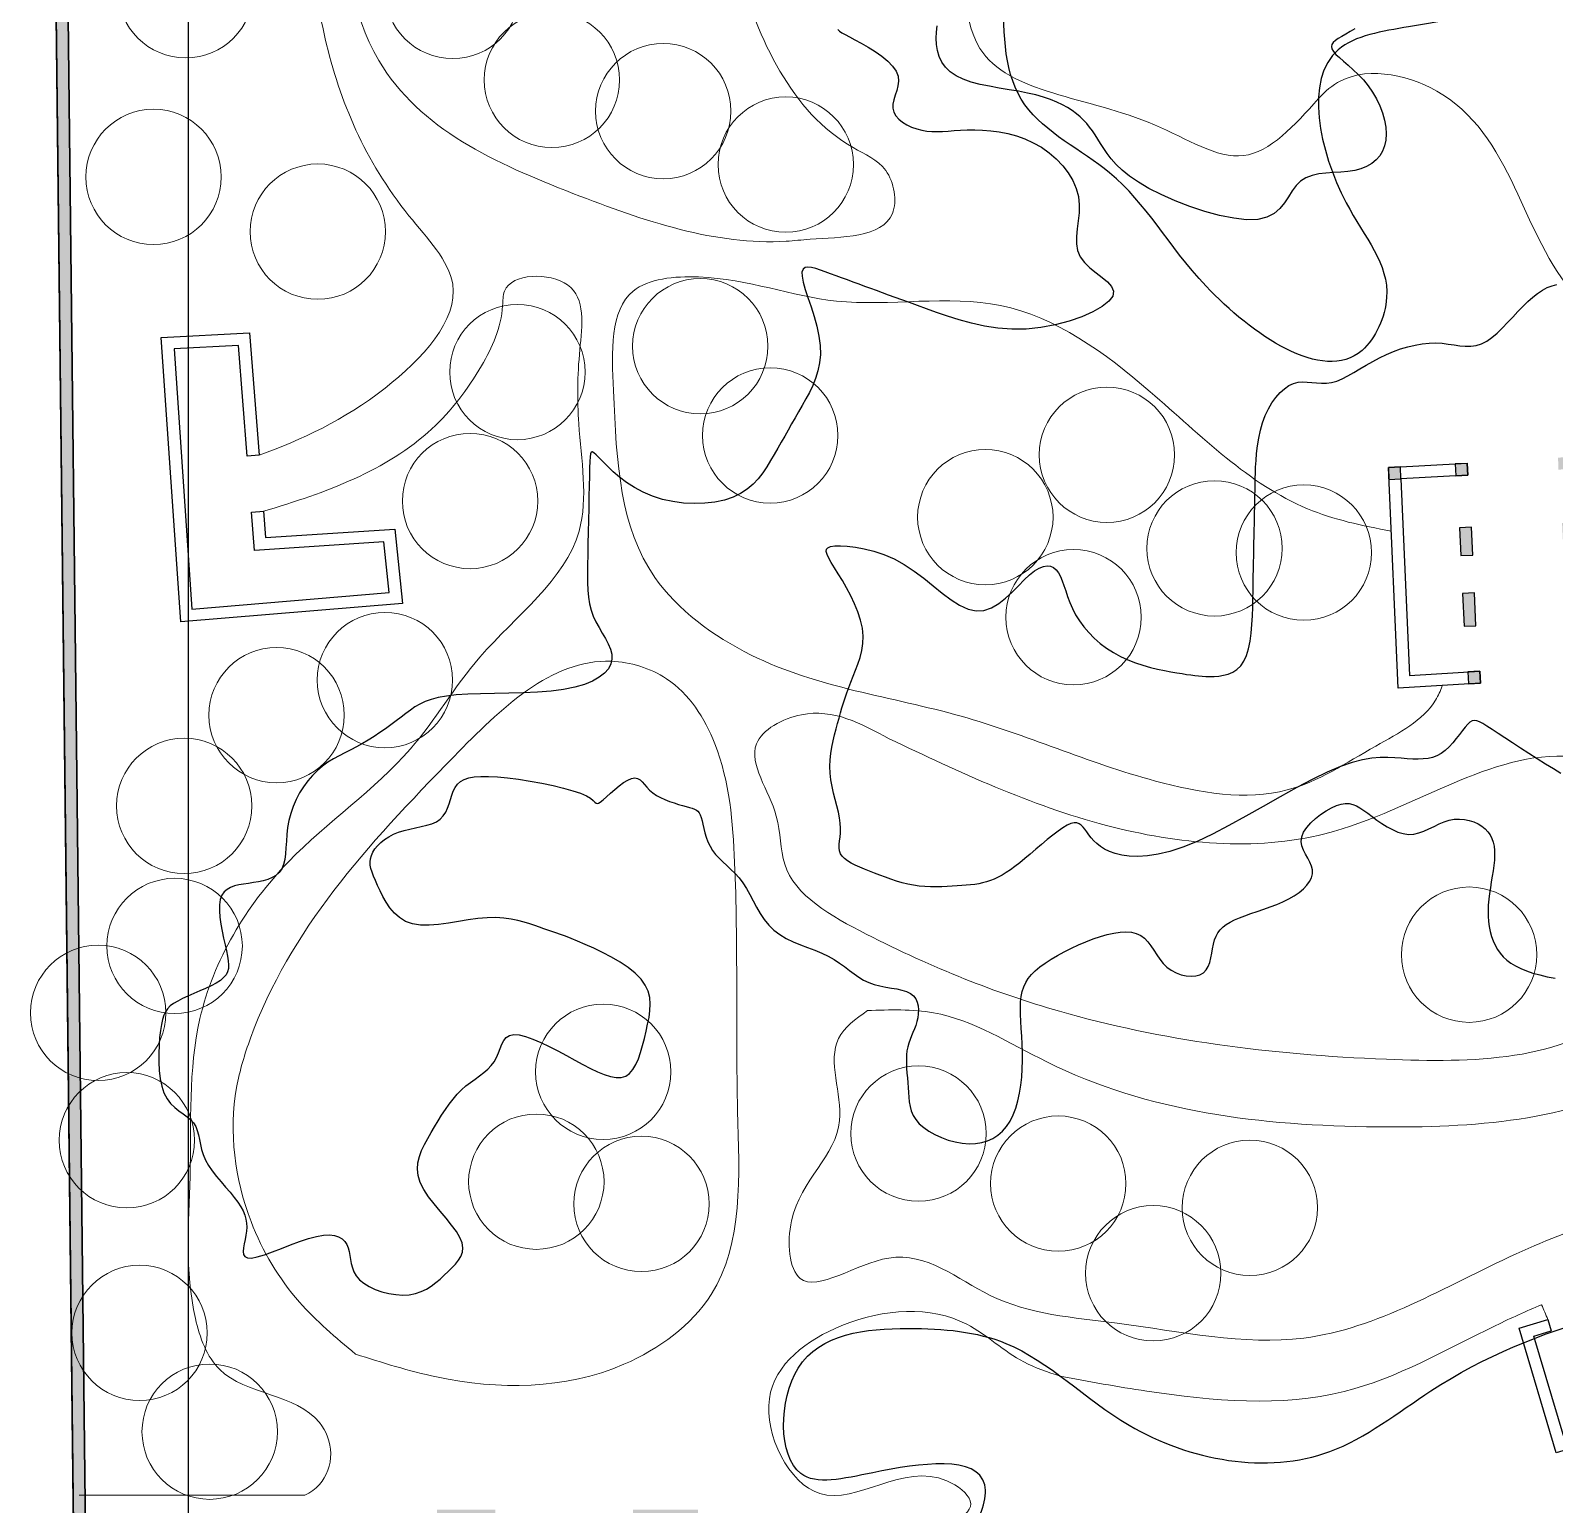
# Model space of a CAD drawing. Header units: millimetres. Extents: x -15937 to 135402, y -14729 to 208416.
# Drawn here: x -10920 to 20826, y 93649 to 124363 of the extents above; entities that cross this region are included whole.
import ezdxf

# ---------------------------------------------------------------- set-up
doc = ezdxf.new("R2010")
doc.units = ezdxf.units.MM
for name, color, linetype in [('archi', 7, 'Continuous'), ('rock', 30, 'Continuous'), ('water', 130, 'Continuous'), ('坐标系', 7, 'Continuous')]:
    doc.layers.add(name, color=color, linetype=linetype)
for name, color, linetype, lineweight in [('archiw', 255, 'Continuous', 0), ('plant', 90, 'Continuous', 0), ('road', 50, 'Continuous', 0)]:
    doc.layers.add(name, color=color, linetype=linetype, lineweight=lineweight)

msp = doc.modelspace()

# ---------------------------------------------------------------- hatches: boundary and pattern name
at = {"layer": 'archiw'}
h = msp.add_hatch(color=256, dxfattribs=at)
h.dxf.hatch_style = 1
h.paths.add_polyline_path([(74343, 185862), (82698, 185666), (82698, 185916), (74451, 186109), (71558, 189097), (-2023, 190482), (-10506, 134998), (-9600, 56258), (-9472, 56015), (-9347, 56016), (-10256, 134980), (-1810, 190229), (71450, 188849)])
h = msp.add_hatch(color=256, dxfattribs=at)
h.dxf.hatch_style = 1
h.paths.add_polyline_path([(5942, 86897), (7714, 86897), (7714, 87146), (5692, 87146), (5692, 84278), (7714, 84264), (7714, 84513), (5942, 84526)])
h.paths.add_polyline_path([(13108, 86422), (12858, 86422), (12858, 84906), (13108, 84906)])
h.paths.add_polyline_path([(14015, 87146), (13240, 87146), (12991, 87143), (12991, 86897), (14019, 86897)])
h.paths.add_polyline_path([(14050, 84475), (12991, 84475), (12991, 84226), (13240, 84226), (14053, 84226)])
h.paths.add_polyline_path([(5922, 88008), (4096, 88008), (4096, 87085), (4346, 87085), (4346, 87759), (5922, 87759)])
h.paths.add_polyline_path([(4346, 84138), (4096, 84138), (4096, 83126), (5569, 83126), (5569, 83375), (4346, 83375)])
h.paths.add_polyline_path([(-1238, 88682), (-2206, 88682), (-2206, 89756), (-2455, 89756), (-2455, 88433), (-1238, 88433)])
h.paths.add_polyline_path([(2988, 89756), (2739, 89756), (2739, 88682), (1650, 88682), (1650, 88433), (2988, 88433)])
h.paths.add_polyline_path([(2988, 93541), (1629, 93541), (1629, 93291), (2739, 93291), (2739, 92198), (2988, 92198)])
h.paths.add_polyline_path([(-1238, 93541), (-2455, 93541), (-2455, 92324), (-2206, 92324), (-2206, 93291), (-1238, 93291)])
h.paths.add_polyline_path([(19098, 114012), (18849, 114001), (18875, 113422), (19124, 113433)])
h.paths.add_polyline_path([(21241, 114109), (20983, 114097), (21011, 113520), (21267, 113532)])
h.paths.add_polyline_path([(21303, 112742), (21050, 112730), (21084, 112044), (21334, 112055)])
h.paths.add_polyline_path([(19160, 112643), (18910, 112632), (18941, 111948), (19190, 111959)])
h.paths.add_polyline_path([(17615, 115271), (17490, 115265), (17366, 115258), (17377, 115009), (17626, 115022)])
h.paths.add_polyline_path([(19005, 115343), (18756, 115330), (18769, 115083), (19018, 115096)])
h.paths.add_polyline_path([(19270, 111011), (19020, 110997), (19035, 110749), (19284, 110764)])
h.paths.add_polyline_path([(21376, 111128), (21131, 111122), (21138, 110872), (21383, 110879)])
h.paths.add_polyline_path([(22743, 111169), (22494, 111156), (22507, 110910), (22630, 110913), (22756, 110920)])
h.paths.add_polyline_path([(22581, 114182), (22332, 114174), (22345, 113925), (22595, 113933)])
h.paths.add_polyline_path([(21149, 115472), (20899, 115463), (20909, 115213), (21158, 115223)])
h.paths.add_polyline_path([(23276, 115732), (23084, 115891), (22787, 115534), (22324, 115517), (22333, 115267), (22908, 115289)])
h.paths.add_polyline_path([(23633, 114219), (23331, 114208), (23166, 113953), (23471, 113963)])
h.paths.add_polyline_path([(24679, 115441), (24095, 115414), (23782, 114920), (23993, 114786), (24236, 115170), (24691, 115191)])
h.paths.add_polyline_path([(24277, 116671), (23704, 116637), (23337, 116196), (23529, 116036), (23827, 116394), (24292, 116422)])
h.paths.add_polyline_path([(26843, 115540), (26594, 115529), (26620, 115280), (26869, 115292)])
h.paths.add_polyline_path([(28451, 116919), (28202, 116905), (28220, 116656), (28469, 116670)])
h.paths.add_polyline_path([(27014, 113892), (26765, 113866), (26791, 113618), (27039, 113644)])
h.paths.add_polyline_path([(27331, 110812), (27083, 110786), (27104, 110578), (27353, 110597)])
h.paths.add_polyline_path([(27976, 104561), (27727, 104539), (27749, 104290), (27996, 104312)])
h.paths.add_polyline_path([(29504, 104695), (29258, 104673), (29277, 104424), (29518, 104445)])
h.paths.add_polyline_path([(31235, 104846), (30962, 104822), (30975, 104573), (31252, 104597)])
h.paths.add_polyline_path([(29311, 107393), (29062, 107374), (29183, 106163), (29432, 106182)])
h.paths.add_polyline_path([(29084, 109659), (28835, 109640), (28949, 108506), (29198, 108525)])
h.paths.add_polyline_path([(28762, 112872), (28513, 112853), (28729, 110700), (28978, 110719)])
h.paths.add_polyline_path([(35494, 113379), (35245, 113360), (35450, 111206), (35699, 111225)])
h.paths.add_polyline_path([(35800, 110164), (35552, 110145), (35660, 109012), (35909, 109030)])
h.paths.add_polyline_path([(36017, 107897), (35768, 107879), (35883, 106668), (36132, 106686)])
h.paths.add_polyline_path([(34094, 105092), (33862, 105077), (33878, 104828), (34110, 104843)])
h.paths.add_polyline_path([(36270, 105237), (36021, 105221), (36045, 104972), (36294, 104989)])
h.paths.add_polyline_path([(37440, 107075), (37192, 107051), (37216, 106803), (37465, 106827)])
h.paths.add_polyline_path([(36998, 111570), (36750, 111545), (36773, 111306), (37022, 111325)])
h.paths.add_polyline_path([(35112, 117500), (34863, 117479), (35129, 114583), (28655, 114019), (28469, 116670), (28220, 116656), (28424, 113748), (35401, 114356)])
h.paths.add_polyline_path([(35089, 117748), (34841, 117727), (34863, 117479), (35112, 117500)])
h.paths.add_polyline_path([(38048, 118002), (37799, 117981), (37821, 117732), (38069, 117753)])
h.paths.add_polyline_path([(36479, 116853), (36231, 116826), (36255, 116578), (36503, 116605)])
h.paths.add_polyline_path([(36686, 114741), (36438, 114717), (36462, 114469), (36711, 114493)])
h.paths.add_polyline_path([(39195, 117148), (37958, 117013), (37985, 116765), (39222, 116900)])
h.paths.add_polyline_path([(42212, 117475), (41264, 117372), (41290, 117124), (42239, 117227)])
h.paths.add_polyline_path([(42110, 118350), (41862, 118329), (41883, 118080), (42132, 118102)])
h.paths.add_polyline_path([(44245, 118533), (43679, 118485), (43700, 118236), (44266, 118284)])
h.paths.add_polyline_path([(45444, 118636), (44813, 118582), (44835, 118333), (45466, 118387)])
h.paths.add_polyline_path([(44063, 117676), (43815, 117649), (43838, 117401), (44086, 117428)])
h.paths.add_polyline_path([(44213, 116060), (43965, 116036), (43988, 115788), (44236, 115812)])
h.paths.add_polyline_path([(45658, 116199), (45409, 116175), (45431, 115927), (45680, 115951)])

# ---------------------------------------------------------------- linework, layer by layer
msp.add_lwpolyline([(74343, 185862), (82698, 185666), (82698, 185916), (74451, 186109), (71558, 189097), (-2023, 190482), (-10506, 134998), (-9600, 56258), (-9472, 56015), (-9347, 56016), (-10256, 134980), (-1810, 190229), (71450, 188849), (74343, 185862)], close=True)
msp.add_lwpolyline([(74343, 185862), (82698, 185666), (82698, 185916), (74451, 186109), (71558, 189097), (-2023, 190482), (-10506, 134998), (-9600, 56258), (-9472, 56015), (-9347, 56016), (-10256, 134980), (-1810, 190229), (71450, 188849), (74343, 185862)], close=True)
msp.add_lwpolyline([(-7629, -7180), (-10848, 48596), (-9597, 56014), (-10506, 134998)])
at = {"layer": 'archi'}
for points in [[(85697, 181238), (84925, 181238), (84925, 183868), (82698, 183868), (82698, 185666), (74343, 185862), (71450, 188849), (-1810, 190229), (-10256, 134980), (-9347, 56016), (-9597, 56014), (-10506, 134998), (-2023, 190482), (71558, 189097), (74451, 186109), (82698, 185916)], [(-6065, 114347), (-6022, 113795), (-3333, 113973), (-3174, 112426), (-7788, 112038), (-8195, 117962), (-6356, 118065), (-6156, 115512), (-6405, 115492), (-6585, 117802), (-7928, 117727), (-7556, 112308), (-3448, 112653), (-3557, 113708), (-6252, 113530), (-6314, 114327), (-6062, 114347)], [(24835, 98742), (25507, 98942), (26281, 96344), (20861, 94728), (20087, 97327), (20687, 97506)], [(24906, 98503), (25339, 98632), (25971, 96511), (21029, 95039), (20397, 97159), (20758, 97267)], [(20687, 97506), (20758, 97267)]]:
    msp.add_lwpolyline(points, dxfattribs=at)
for points in [[(17366, 115258), (19005, 115345), (19018, 115096), (17626, 115022), (17806, 110926), (19270, 111011), (19284, 110762), (17568, 110662)], [(17615, 115271), (17490, 115265), (17366, 115258), (17377, 115009), (17626, 115022), (17615, 115271)], [(19005, 115343), (18756, 115330), (18769, 115083), (19018, 115096), (19005, 115343)], [(19098, 114012), (18849, 114001), (18875, 113422), (19124, 113433)], [(19098, 114012), (18849, 114001), (18875, 113422), (19124, 113433), (19098, 114012)], [(18910, 112632), (18941, 111948), (19190, 111959), (19160, 112643)], [(19160, 112643), (18910, 112632), (18941, 111948), (19190, 111959), (19160, 112643)], [(19270, 111011), (19020, 110997), (19035, 110749), (19284, 110764), (19270, 111011)]]:
    msp.add_lwpolyline(points, close=True, dxfattribs=at)
at = {"layer": 'archiw'}
for points in [[(74343, 185862), (82698, 185666), (82698, 185916), (74451, 186109), (71558, 189097), (-2023, 190482), (-10506, 134998), (-9600, 56258), (-9472, 56015), (-9347, 56016), (-10256, 134980), (-1810, 190229), (71450, 188849), (74343, 185862)], [(17615, 115271), (17490, 115265), (17366, 115258), (17377, 115009), (17626, 115022), (17615, 115271)], [(19005, 115343), (18756, 115330), (18769, 115083), (19018, 115096), (19005, 115343)], [(19098, 114012), (18849, 114001), (18875, 113422), (19124, 113433), (19098, 114012)], [(19160, 112643), (18910, 112632), (18941, 111948), (19190, 111959), (19160, 112643)], [(19270, 111011), (19020, 110997), (19035, 110749), (19284, 110764), (19270, 111011)]]:
    msp.add_lwpolyline(points, close=True, dxfattribs=at)
at = {"layer": 'plant'}
for centre in [(-7686, 125201), (-2124, 125187), (-59, 123332), (2261, 122682), (4813, 121569), (-8357, 121311), (-4935, 120171), (3032, 117784), (-778, 117246), (4489, 115924), (4489, 115924), (11503, 115521), (-1764, 114558), (8970, 114222), (13744, 113572), (15604, 113483), (10808, 112138), (-3536, 110828), (-5793, 110098), (-7718, 108206), (-7917, 105287), (19047, 105106), (-9510, 103893), (1011, 102665), (-8913, 101239), (7578, 101378), (-383, 100376), (10490, 100335), (1808, 99912), (14480, 99832), (12467, 98467), (-8647, 97224), (-7187, 95167)]:
    msp.add_circle(centre, 1410, dxfattribs=at)
at = {"layer": 'road'}
msp.add_lwpolyline([(-9907, 93847), (-5204, 93847)], dxfattribs=at)
for points, knots in [([(85697, 181238), (85754, 179745), (85804, 178063), (85704, 175801), (85228, 174306), (82854, 174264), (79996, 174756), (74116, 174964), (67659, 174572), (58747, 171302), (50085, 172912), (40817, 175187), (33483, 174026), (27482, 176503), (19127, 177879), (11005, 177370), (4011, 173964), (133, 171463), (-1332, 166564), (40, 161042), (-424, 155707), (-299, 149646), (-1851, 144385), (-6047, 140111), (-6554, 135060), (-5144, 129971), (-5343, 124952), (-3743, 121136), (-1510, 118864), (-3624, 116584), (-5277, 115837), (-6156, 115512)], [667.322124, 667.322124, 667.322124, 667.322124, 4942.224916, 5499.119072, 7317.628673, 8601.799882, 11715.99375, 15992.755019, 25383.218836, 30237.242496, 43055.68681, 49644.582321, 57815.346355, 63673.960696, 67988.032716, 82298.791013, 85884.613893, 90536.467894, 95071.200264, 99499.735897, 106773.960669, 110347.686879, 117025.295956, 121887.00326, 127133.222147, 130640.950838, 137182.934547, 141105.1539, 142733.821307, 145219.055249, 148028.861027, 148028.861027, 148028.861027, 148028.861027]), ([(15910, 122942), (15408, 122383), (14403, 121265), (11936, 122960), (8292, 123083), (8660, 126763), (7699, 129691), (3824, 131126), (5370, 135432), (2466, 138296), (-860, 138268), (-2340, 140851), (-1938, 143152), (348, 144942), (2418, 141458), (4368, 140161), (5562, 139366), (6441, 138648), (9079, 136613), (13843, 134702), (19473, 133455), (23596, 135397), (25640, 136930), (26444, 137533)], [0, 0, 0, 0, 1885.993257, 3774.890159, 7591.039479, 10240.176251, 12762.812337, 16318.674763, 19616.080723, 23450.527701, 25988.662851, 28617.455361, 30709.283865, 32496.673012, 35266.219291, 39643.367338, 39643.367338, 39643.367338, 42905.17015, 49249.746523, 54386.99153, 58885.460541, 61794.714188, 61794.714188, 61794.714188, 61794.714188]), ([(-3025, 128494), (-3432, 128038), (-4599, 126733), (-3895, 122776), (260, 120935), (3525, 119825), (5718, 120061), (7262, 120034), (7019, 121552), (5034, 122379), (4037, 124695), (3356, 127278), (1901, 128654), (39, 129397), (-1745, 129247), (-2625, 128729), (-3025, 128494)], [0, 0, 0, 0, 1784.780208, 5113.974689, 10013.77519, 14565.606804, 15065.136473, 16860.432646, 17767.223918, 18596.053719, 23031.372301, 24492.703799, 26605.12891, 28710.103239, 30370.919847, 31751.482205, 31751.482205, 31751.482205, 31751.482205]), ([(15910, 122942), (16049, 123094), (16727, 123681), (19982, 122951), (20261, 118497), (24729, 117278), (27332, 117997), (29482, 119397), (31726, 117382), (34844, 119673), (38993, 118119), (40484, 120395), (41157, 121567)], [655.527999, 655.527999, 655.527999, 655.527999, 1243.911613, 3309.013502, 8276.350301, 11486.816527, 15057.198771, 16109.66076, 18364.522215, 21803.949637, 25591.466781, 29029.254014, 29029.254014, 29029.254014, 29029.254014]), ([(-6065, 114346), (-4765, 114735), (-2971, 115373), (-1536, 117247), (-1072, 118260), (-1088, 119311), (730, 119339), (477, 117569), (455, 115995), (913, 113400), (-1547, 111649), (-3062, 108985), (-5800, 107179), (-7709, 103985), (-7512, 100575), (-7750, 98139), (-6964, 95919), (-5081, 95970), (-4571, 94718), (-4808, 94090), (-5087, 93898), (-5204, 93847)], [584.983299, 584.983299, 584.983299, 584.983299, 4352.999134, 5959.38868, 7237.8907, 7532.748737, 8805.121102, 10121.787865, 11611.442587, 13761.041354, 16973.465595, 19283.107312, 22611.491974, 26219.346118, 29391.879723, 32236.450384, 33371.209953, 35633.298048, 36292.788516, 36953.485427, 37341.827261, 37341.827261, 37341.827261, 37341.827261]), ([(17424, 113933), (16820, 114041), (14887, 114463), (12616, 116797), (9467, 119114), (5945, 118400), (3629, 119359), (1128, 119110), (1253, 116031), (1404, 113152), (4620, 110760), (8455, 110317), (11917, 108731), (15130, 108188), (16918, 109392), (18198, 110033), (18449, 110604), (18487, 110708)], [472.850611, 472.850611, 472.850611, 472.850611, 2214.168892, 6144.647622, 9607.825681, 12894.060239, 15695.236879, 17039.732137, 19070.651768, 22905.79528, 25381.77868, 29761.758826, 33866.503903, 36514.637937, 38496.124241, 40007.008355, 40328.787031, 40328.787031, 40328.787031, 40328.787031]), ([(-4153, 96784), (-3595, 96606), (-1798, 96035), (1033, 96043), (3983, 98222), (3726, 102414), (3849, 106110), (3602, 109277), (2573, 110907), (253, 111594), (-3103, 108271), (-5749, 105366), (-6838, 101785), (-6579, 99747), (-5468, 97893), (-4560, 97127), (-4153, 96784)], [0, 0, 0, 0, 1758.679147, 5667.567123, 7995.884456, 11860.777441, 17038.639304, 19546.215038, 21231.309249, 22440.936072, 26266.616277, 33509.439112, 34577.110238, 37388.853588, 39342.572747, 40934.436397, 40934.436397, 40934.436397, 40934.436397]), ([(6966, 109605), (6386, 109921), (5464, 110423), (3730, 109470), (4744, 108178), (4653, 106526), (7236, 105081), (11214, 103502), (16536, 102811), (21519, 102891), (23316, 105109), (23770, 106695), (23189, 108505), (21177, 109557), (18649, 108741), (15658, 107156), (11264, 107570), (8431, 108911), (6966, 109605)], [0, 0, 0, 0, 1895.395467, 3012.038979, 4569.152502, 5584.987597, 7822.527335, 12158.764392, 19043.912884, 24088.975796, 25465.333444, 27349.167642, 28801.052178, 30828.184855, 33376.363362, 36395.188003, 40947.118732, 45820.841043, 45820.841043, 45820.841043, 45820.841043]), ([(6513, 103940), (6270, 103765), (5527, 103231), (6407, 101262), (4742, 100175), (4956, 97679), (7239, 99396), (9136, 97651), (12112, 97465), (15975, 96593), (19764, 98952), (24102, 100390), (27584, 99209), (31019, 100168), (30929, 102744), (29129, 103456), (26844, 102941), (26829, 105064), (25282, 105991), (24423, 103835), (22098, 101702), (16567, 101321), (11524, 101923), (8316, 104009), (6980, 103958), (6513, 103940)], [0, 0, 0, 0, 833.210531, 2544.684302, 4861.035658, 6074.296762, 7967.276567, 10218.03837, 12926.053093, 16829.125882, 21589.016315, 25752.069602, 29945.014418, 32738.86579, 34408.117452, 36118.16295, 37949.86183, 40067.937531, 40804.237892, 42537.750008, 45099.836018, 50769.056391, 57793.145531, 60361.974765, 61741.093129, 61741.093129, 61741.093129, 61741.093129]), ([(7147, 88008), (7038, 88091), (6223, 88714), (6475, 90855), (6894, 92791), (9087, 93504), (7482, 94756), (5486, 92877), (3871, 96061), (6072, 97687), (8350, 97829), (9558, 96641), (10272, 96409), (10532, 96325), (11125, 96211), (13077, 95861), (16334, 95567), (18852, 97049), (20237, 97678), (20558, 97813), (20601, 97711), (20644, 97608), (20687, 97506)], [0, 0, 0, 0, 404.523353, 3028.993823, 5270.251247, 6664.402931, 7307.37966, 9964.940339, 12205.321319, 14345.918131, 16952.88547, 18377.277442, 19191.484084, 19191.484084, 19191.484084, 20938.209332, 24892.787073, 28210.347582, 29199.407142, 29199.407142, 29199.407142, 29200.407142, 29200.407142, 29200.407142, 29200.407142])]:
    msp.add_open_spline(points, degree=3, knots=knots, dxfattribs=at)
at = {"layer": 'rock'}
for points in [[(16670, 124400), (16569, 124341), (16476, 124288), (16393, 124240), (16321, 124195), (16262, 124153), (16218, 124112), (16190, 124070), (16179, 124026), (16189, 123978), (16220, 123925), (16272, 123865), (16344, 123798), (16431, 123722), (16528, 123639), (16632, 123546), (16739, 123444), (16844, 123333), (16944, 123211), (17035, 123079), (17116, 122938), (17185, 122792), (17241, 122644), (17282, 122496), (17309, 122350), (17320, 122211), (17313, 122079), (17287, 121958), (17244, 121849), (17185, 121751), (17109, 121665), (17018, 121592), (16913, 121531), (16795, 121483), (16664, 121448), (16522, 121426), (16372, 121413), (16219, 121403), (16066, 121391), (15917, 121373), (15777, 121342), (15649, 121295), (15537, 121225), (15443, 121131), (15362, 121018), (15283, 120894), (15200, 120770), (15103, 120652), (14983, 120550), (14834, 120471), (14645, 120426), (14412, 120419), (14143, 120449), (13848, 120508), (13539, 120593), (13227, 120697), (12922, 120815), (12635, 120942), (12378, 121073), (12158, 121202), (11975, 121328), (11823, 121452), (11697, 121572), (11594, 121687), (11509, 121799), (11436, 121904), (11372, 122005), (11313, 122099), (11255, 122187), (11199, 122270), (11141, 122349), (11081, 122423), (11016, 122495), (10946, 122563), (10868, 122629), (10781, 122693), (10684, 122755), (10576, 122814), (10456, 122871), (10325, 122924), (10180, 122973), (10022, 123019), (9849, 123059), (9661, 123095), (9464, 123129), (9261, 123163), (9060, 123199), (8863, 123240), (8678, 123288), (8509, 123346), (8361, 123416), (8238, 123500), (8140, 123597), (8064, 123704), (8009, 123820), (7972, 123942), (7951, 124069), (7944, 124199), (7950, 124329), (7965, 124459)], [(5897, 124385), (5931, 124351), (5980, 124316), (6049, 124277), (6139, 124229), (6254, 124168), (6386, 124096), (6528, 124013), (6673, 123923), (6811, 123826), (6936, 123724), (7039, 123620), (7113, 123516), (7152, 123411), (7162, 123309), (7150, 123208), (7124, 123109), (7092, 123013), (7062, 122920), (7042, 122830), (7040, 122744), (7062, 122663), (7106, 122587), (7168, 122517), (7246, 122453), (7336, 122397), (7435, 122350), (7540, 122312), (7646, 122284), (7752, 122267), (7858, 122258), (7966, 122257), (8078, 122261), (8195, 122268), (8319, 122277), (8451, 122285), (8594, 122290), (8748, 122291), (8911, 122286), (9082, 122273), (9257, 122250), (9436, 122215), (9616, 122167), (9794, 122105), (9969, 122025), (10138, 121928), (10299, 121814), (10447, 121685), (10581, 121545), (10697, 121394), (10792, 121235), (10864, 121071), (10909, 120902), (10926, 120732), (10922, 120562), (10906, 120394), (10886, 120229), (10872, 120070), (10871, 119919), (10892, 119776), (10945, 119644), (11034, 119525), (11150, 119415), (11277, 119314), (11404, 119217), (11516, 119123), (11599, 119029), (11640, 118932), (11625, 118830), (11544, 118722), (11403, 118611), (11211, 118501), (10978, 118398), (10713, 118306), (10426, 118230), (10126, 118174), (9822, 118142), (9523, 118140), (9232, 118162), (8950, 118204), (8679, 118263), (8422, 118332), (8179, 118408), (7954, 118486), (7746, 118561), (7558, 118630), (7388, 118692), (7232, 118749), (7089, 118802), (6955, 118850), (6828, 118897), (6705, 118942), (6584, 118986), (6462, 119031), (6339, 119075), (6217, 119120), (6096, 119164), (5976, 119208), (5860, 119251), (5746, 119292), (5637, 119332), (5533, 119370), (5436, 119401), (5349, 119423), (5275, 119431), (5215, 119421), (5173, 119388), (5151, 119329), (5152, 119240), (5177, 119119), (5220, 118968), (5276, 118796), (5339, 118606), (5402, 118405), (5459, 118200), (5504, 117995), (5531, 117797), (5536, 117610), (5519, 117435), (5484, 117270), (5435, 117113), (5374, 116964), (5305, 116822), (5231, 116685), (5155, 116551), (5080, 116420), (5007, 116292), (4934, 116165), (4862, 116038), (4790, 115913), (4718, 115786), (4645, 115659), (4572, 115531), (4497, 115401), (4418, 115272), (4332, 115145), (4238, 115023), (4131, 114909), (4010, 114806), (3872, 114714), (3714, 114638), (3534, 114578), (3337, 114536), (3126, 114511), (2906, 114504), (2682, 114516), (2459, 114545), (2242, 114592), (2034, 114658), (1840, 114741), (1661, 114839), (1498, 114946), (1351, 115057), (1219, 115168), (1105, 115275), (1007, 115372), (927, 115455), (864, 115520), (817, 115564), (783, 115584), (759, 115578), (745, 115544), (736, 115479), (731, 115381), (728, 115247), (724, 115077), (719, 114875), (714, 114651), (709, 114410), (703, 114161), (698, 113911), (693, 113668), (687, 113438), (683, 113228), (681, 113036), (682, 112862), (689, 112702), (703, 112554), (725, 112416), (757, 112286), (802, 112161), (858, 112039), (923, 111921), (991, 111805), (1057, 111692), (1115, 111582), (1160, 111474), (1188, 111368), (1192, 111264), (1169, 111163), (1117, 111065), (1037, 110972), (927, 110885), (787, 110806), (617, 110736), (417, 110678), (186, 110631), (-74, 110598), (-357, 110576), (-654, 110562), (-956, 110553), (-1256, 110547), (-1544, 110541), (-1812, 110532), (-2051, 110517), (-2256, 110494), (-2429, 110463), (-2575, 110424), (-2701, 110378), (-2811, 110326), (-2911, 110267), (-3006, 110202), (-3101, 110131), (-3201, 110056), (-3305, 109977), (-3414, 109896), (-3527, 109814), (-3643, 109732), (-3762, 109653), (-3883, 109576), (-4004, 109505), (-4127, 109438), (-4249, 109375), (-4371, 109314), (-4491, 109251), (-4609, 109186), (-4725, 109114), (-4836, 109034), (-4944, 108944), (-5046, 108842), (-5143, 108729), (-5232, 108606), (-5313, 108475), (-5385, 108338), (-5447, 108196), (-5498, 108050), (-5537, 107903), (-5563, 107755), (-5579, 107609), (-5590, 107468), (-5598, 107332), (-5608, 107205), (-5624, 107088), (-5648, 106983), (-5686, 106893), (-5739, 106818), (-5806, 106759), (-5886, 106711), (-5974, 106675), (-6070, 106646), (-6171, 106624), (-6275, 106607), (-6378, 106592), (-6480, 106577), (-6577, 106559), (-6668, 106537), (-6752, 106507), (-6825, 106466), (-6887, 106412), (-6935, 106343), (-6967, 106255), (-6983, 106147), (-6984, 106022), (-6973, 105886), (-6953, 105742), (-6927, 105595), (-6897, 105451), (-6867, 105313), (-6839, 105186), (-6816, 105075), (-6800, 104977), (-6793, 104891), (-6798, 104815), (-6815, 104747), (-6847, 104685), (-6897, 104627), (-6965, 104571), (-7053, 104515), (-7157, 104460), (-7273, 104404), (-7395, 104350), (-7519, 104296), (-7640, 104242), (-7753, 104190), (-7854, 104139), (-7939, 104089), (-8008, 104037), (-8064, 103980), (-8109, 103916), (-8144, 103842), (-8172, 103754), (-8194, 103649), (-8212, 103525), (-8229, 103380), (-8241, 103219), (-8249, 103046), (-8249, 102869), (-8239, 102692), (-8219, 102522), (-8186, 102364), (-8139, 102224), (-8075, 102105), (-8000, 102007), (-7916, 101924), (-7828, 101852), (-7740, 101788), (-7657, 101727), (-7583, 101666), (-7522, 101599), (-7477, 101524), (-7445, 101442), (-7421, 101352), (-7401, 101256), (-7381, 101154), (-7356, 101049), (-7322, 100939), (-7274, 100827), (-7210, 100714), (-7132, 100600), (-7044, 100486), (-6951, 100373), (-6856, 100262), (-6763, 100154), (-6677, 100049), (-6601, 99950), (-6539, 99855), (-6491, 99766), (-6455, 99679), (-6431, 99595), (-6418, 99512), (-6414, 99430), (-6419, 99346), (-6431, 99260), (-6449, 99171), (-6469, 99083), (-6485, 98999), (-6491, 98924), (-6482, 98861), (-6453, 98815), (-6399, 98788), (-6314, 98785), (-6195, 98809), (-6047, 98854), (-5877, 98915), (-5694, 98985), (-5503, 99058), (-5313, 99128), (-5131, 99189), (-4964, 99235), (-4818, 99260), (-4694, 99266), (-4588, 99254), (-4501, 99226), (-4430, 99185), (-4375, 99132), (-4332, 99069), (-4301, 98998), (-4281, 98921), (-4266, 98839), (-4253, 98754), (-4237, 98668), (-4215, 98581), (-4181, 98495), (-4133, 98412), (-4064, 98332), (-3973, 98258), (-3863, 98191), (-3737, 98132), (-3600, 98084), (-3456, 98047), (-3311, 98023), (-3167, 98014), (-3029, 98021), (-2902, 98045), (-2784, 98085), (-2674, 98138), (-2572, 98201), (-2477, 98272), (-2387, 98348), (-2301, 98427), (-2219, 98506), (-2140, 98583), (-2067, 98660), (-2005, 98738), (-1956, 98820), (-1924, 98906), (-1914, 98999), (-1929, 99101), (-1973, 99213), (-2048, 99337), (-2147, 99471), (-2263, 99613), (-2387, 99760), (-2511, 99911), (-2626, 100062), (-2725, 100213), (-2800, 100360), (-2844, 100502), (-2859, 100639), (-2849, 100772), (-2819, 100902), (-2772, 101028), (-2713, 101153), (-2646, 101277), (-2575, 101400), (-2502, 101522), (-2429, 101644), (-2355, 101764), (-2278, 101880), (-2200, 101992), (-2118, 102098), (-2033, 102197), (-1943, 102288), (-1850, 102370), (-1754, 102445), (-1658, 102515), (-1564, 102583), (-1475, 102650), (-1393, 102720), (-1321, 102794), (-1260, 102875), (-1212, 102965), (-1174, 103058), (-1139, 103151), (-1104, 103239), (-1063, 103317), (-1011, 103380), (-943, 103424), (-854, 103443), (-741, 103434), (-606, 103401), (-454, 103346), (-288, 103276), (-114, 103192), (64, 103101), (243, 103006), (418, 102911), (586, 102820), (744, 102737), (893, 102665), (1032, 102606), (1161, 102565), (1278, 102544), (1384, 102546), (1478, 102574), (1560, 102630), (1630, 102712), (1691, 102816), (1744, 102936), (1790, 103070), (1830, 103213), (1867, 103361), (1902, 103510), (1936, 103656), (1964, 103800), (1983, 103941), (1989, 104078), (1978, 104213), (1945, 104344), (1886, 104472), (1798, 104597), (1677, 104719), (1529, 104836), (1362, 104948), (1181, 105053), (996, 105151), (812, 105240), (637, 105319), (478, 105387), (340, 105443), (222, 105490), (118, 105528), (26, 105561), (-60, 105589), (-143, 105617), (-226, 105645), (-315, 105676), (-413, 105712), (-521, 105749), (-639, 105786), (-768, 105821), (-909, 105849), (-1062, 105870), (-1227, 105880), (-1407, 105876), (-1599, 105858), (-1800, 105829), (-2007, 105795), (-2215, 105761), (-2418, 105735), (-2613, 105720), (-2796, 105722), (-2962, 105748), (-3107, 105800), (-3232, 105877), (-3340, 105971), (-3432, 106080), (-3511, 106197), (-3579, 106317), (-3637, 106435), (-3688, 106547), (-3733, 106648), (-3772, 106739), (-3803, 106822), (-3827, 106898), (-3841, 106969), (-3845, 107037), (-3838, 107104), (-3819, 107171), (-3788, 107239), (-3744, 107308), (-3688, 107377), (-3621, 107443), (-3543, 107506), (-3455, 107563), (-3358, 107615), (-3252, 107658), (-3138, 107694), (-3019, 107723), (-2899, 107748), (-2779, 107774), (-2665, 107801), (-2559, 107835), (-2464, 107876), (-2384, 107930), (-2321, 107996), (-2271, 108073), (-2233, 108159), (-2202, 108249), (-2174, 108340), (-2146, 108430), (-2115, 108515), (-2076, 108591), (-2026, 108657), (-1963, 108712), (-1885, 108756), (-1790, 108789), (-1675, 108810), (-1539, 108821), (-1379, 108821), (-1193, 108811), (-982, 108790), (-751, 108760), (-510, 108722), (-267, 108678), (-32, 108629), (186, 108576), (380, 108522), (539, 108468), (659, 108414), (743, 108364), (800, 108321), (838, 108286), (864, 108262), (886, 108253), (912, 108260), (950, 108287), (1006, 108334), (1077, 108397), (1160, 108470), (1250, 108548), (1343, 108623), (1436, 108691), (1523, 108745), (1602, 108779), (1669, 108789), (1727, 108778), (1777, 108749), (1825, 108707), (1871, 108655), (1921, 108596), (1977, 108536), (2042, 108478), (2118, 108425), (2203, 108378), (2295, 108336), (2389, 108299), (2485, 108267), (2577, 108238), (2664, 108214), (2741, 108193), (2808, 108175), (2864, 108158), (2911, 108140), (2950, 108119), (2983, 108093), (3009, 108060), (3032, 108018), (3052, 107964), (3070, 107898), (3088, 107822), (3107, 107737), (3130, 107646), (3158, 107552), (3192, 107458), (3235, 107365), (3287, 107276), (3350, 107194), (3423, 107116), (3502, 107039), (3586, 106962), (3672, 106883), (3758, 106797), (3842, 106704), (3922, 106600), (3995, 106485), (4065, 106361), (4134, 106230), (4205, 106098), (4280, 105967), (4364, 105840), (4458, 105722), (4565, 105616), (4688, 105525), (4823, 105446), (4968, 105376), (5118, 105314), (5269, 105256), (5419, 105198), (5563, 105140), (5698, 105077), (5820, 105007), (5933, 104932), (6038, 104856), (6138, 104779), (6235, 104705), (6333, 104637), (6434, 104575), (6541, 104524), (6655, 104485), (6774, 104455), (6894, 104432), (7013, 104411), (7128, 104391), (7234, 104367), (7329, 104337), (7409, 104298), (7472, 104247), (7519, 104185), (7551, 104115), (7569, 104039), (7576, 103958), (7573, 103875), (7562, 103792), (7544, 103710), (7520, 103632), (7493, 103558), (7463, 103484), (7433, 103412), (7404, 103339), (7377, 103264), (7355, 103186), (7338, 103105), (7328, 103019), (7325, 102929), (7326, 102835), (7331, 102738), (7338, 102639), (7347, 102539), (7355, 102438), (7363, 102337), (7369, 102237), (7375, 102137), (7386, 102039), (7402, 101943), (7428, 101849), (7467, 101757), (7521, 101669), (7593, 101583), (7686, 101502), (7796, 101425), (7920, 101356), (8055, 101295), (8197, 101244), (8343, 101204), (8489, 101177), (8631, 101166), (8767, 101170), (8896, 101190), (9016, 101226), (9129, 101278), (9232, 101345), (9326, 101428), (9411, 101527), (9485, 101640), (9549, 101768), (9603, 101908), (9647, 102060), (9682, 102220), (9709, 102386), (9728, 102557), (9739, 102730), (9744, 102903), (9742, 103075), (9736, 103243), (9728, 103407), (9718, 103565), (9709, 103717), (9703, 103861), (9701, 103996), (9705, 104121), (9717, 104235), (9738, 104339), (9769, 104436), (9811, 104525), (9864, 104610), (9931, 104691), (10011, 104771), (10105, 104850), (10215, 104930), (10338, 105010), (10472, 105090), (10614, 105167), (10762, 105241), (10914, 105311), (11066, 105376), (11218, 105434), (11366, 105484), (11509, 105526), (11647, 105557), (11777, 105576), (11900, 105582), (12013, 105574), (12115, 105550), (12207, 105508), (12286, 105449), (12356, 105376), (12419, 105291), (12479, 105200), (12540, 105106), (12603, 105013), (12673, 104925), (12752, 104846), (12843, 104780), (12942, 104727), (13047, 104688), (13153, 104665), (13256, 104656), (13354, 104664), (13441, 104688), (13514, 104730), (13571, 104788), (13613, 104862), (13644, 104946), (13668, 105038), (13686, 105134), (13703, 105231), (13721, 105325), (13744, 105413), (13775, 105492), (13814, 105562), (13863, 105626), (13921, 105683), (13989, 105735), (14068, 105783), (14159, 105829), (14262, 105873), (14376, 105917), (14501, 105961), (14632, 106006), (14768, 106052), (14904, 106102), (15039, 106154), (15170, 106209), (15293, 106269), (15406, 106334), (15507, 106403), (15595, 106476), (15668, 106552), (15725, 106630), (15765, 106710), (15786, 106791), (15786, 106872), (15766, 106953), (15730, 107035), (15686, 107117), (15639, 107201), (15597, 107286), (15566, 107374), (15552, 107465), (15562, 107559), (15600, 107656), (15664, 107755), (15748, 107852), (15847, 107944), (15955, 108029), (16068, 108105), (16179, 108167), (16285, 108214), (16381, 108244), (16468, 108257), (16548, 108254), (16624, 108237), (16699, 108206), (16774, 108165), (16853, 108113), (16937, 108052), (17029, 107983), (17127, 107911), (17230, 107839), (17338, 107771), (17448, 107711), (17560, 107661), (17673, 107628), (17784, 107613), (17893, 107619), (18000, 107644), (18106, 107682), (18211, 107729), (18316, 107780), (18420, 107829), (18525, 107873), (18631, 107907), (18737, 107926), (18844, 107931), (18948, 107923), (19049, 107903), (19144, 107873), (19233, 107833), (19312, 107785), (19382, 107730), (19440, 107668), (19487, 107601), (19523, 107528), (19549, 107449), (19567, 107364), (19576, 107273), (19578, 107177), (19573, 107075), (19563, 106967), (19547, 106855), (19529, 106739), (19509, 106621), (19490, 106501), (19472, 106380), (19456, 106260), (19446, 106140), (19441, 106024), (19442, 105909), (19449, 105798), (19463, 105690), (19484, 105587), (19511, 105487), (19546, 105392), (19587, 105302), (19636, 105217), (19693, 105137), (19759, 105063), (19834, 104993), (19919, 104929), (20015, 104870), (20123, 104816), (20243, 104767), (20375, 104723), (20520, 104683), (20675, 104647), (20840, 104613)], [(20956, 108884), (20802, 108976), (20637, 109077), (20466, 109185), (20291, 109296), (20118, 109408), (19951, 109517), (19793, 109621), (19649, 109716), (19524, 109798), (19419, 109867), (19334, 109921), (19264, 109959), (19205, 109981), (19155, 109987), (19110, 109978), (19065, 109951), (19019, 109908), (18967, 109848), (18909, 109776), (18846, 109694), (18778, 109608), (18706, 109521), (18629, 109438), (18548, 109363), (18464, 109299), (18377, 109251), (18286, 109217), (18191, 109194), (18090, 109183), (17985, 109179), (17873, 109182), (17755, 109189), (17630, 109199), (17497, 109209), (17353, 109215), (17196, 109212), (17021, 109197), (16827, 109163), (16609, 109108), (16366, 109025), (16093, 108911), (15789, 108764), (15460, 108589), (15114, 108396), (14758, 108193), (14399, 107990), (14045, 107795), (13703, 107617), (13381, 107464), (13084, 107345), (12813, 107257), (12568, 107197), (12346, 107163), (12146, 107150), (11969, 107156), (11812, 107177), (11675, 107211), (11557, 107254), (11455, 107304), (11368, 107359), (11293, 107419), (11230, 107481), (11175, 107543), (11127, 107605), (11085, 107664), (11045, 107718), (11007, 107766), (10967, 107806), (10924, 107835), (10875, 107852), (10820, 107853), (10754, 107839), (10677, 107805), (10587, 107751), (10486, 107680), (10376, 107596), (10260, 107503), (10141, 107403), (10021, 107302), (9904, 107202), (9791, 107108), (9686, 107022), (9586, 106946), (9492, 106877), (9403, 106817), (9318, 106764), (9235, 106719), (9154, 106680), (9075, 106648), (8995, 106622), (8914, 106601), (8833, 106584), (8749, 106571), (8663, 106560), (8573, 106552), (8480, 106545), (8382, 106538), (8280, 106532), (8173, 106525), (8062, 106521), (7948, 106519), (7831, 106520), (7713, 106525), (7594, 106536), (7474, 106552), (7355, 106575), (7236, 106605), (7118, 106639), (7002, 106677), (6887, 106718), (6775, 106760), (6664, 106804), (6557, 106847), (6453, 106889), (6354, 106931), (6261, 106973), (6176, 107015), (6101, 107060), (6038, 107107), (5987, 107156), (5952, 107210), (5931, 107268), (5924, 107331), (5925, 107400), (5933, 107475), (5943, 107556), (5951, 107645), (5954, 107741), (5949, 107845), (5933, 107958), (5908, 108078), (5877, 108204), (5843, 108336), (5809, 108471), (5778, 108609), (5753, 108749), (5737, 108888), (5732, 109027), (5737, 109165), (5751, 109300), (5772, 109432), (5798, 109562), (5828, 109687), (5860, 109809), (5891, 109926), (5922, 110037), (5952, 110145), (5983, 110251), (6014, 110355), (6048, 110459), (6084, 110565), (6124, 110674), (6168, 110787), (6217, 110906), (6268, 111031), (6317, 111161), (6361, 111298), (6395, 111441), (6417, 111590), (6423, 111745), (6408, 111907), (6372, 112074), (6317, 112246), (6247, 112417), (6166, 112585), (6080, 112748), (5992, 112902), (5907, 113043), (5829, 113169), (5762, 113278), (5709, 113369), (5672, 113444), (5655, 113505), (5660, 113552), (5690, 113586), (5746, 113609), (5832, 113622), (5950, 113626), (6095, 113619), (6263, 113599), (6448, 113564), (6648, 113513), (6856, 113442), (7068, 113351), (7279, 113237), (7485, 113100), (7686, 112949), (7882, 112792), (8071, 112639), (8256, 112501), (8435, 112386), (8609, 112305), (8777, 112267), (8940, 112280), (9097, 112335), (9248, 112424), (9393, 112536), (9530, 112661), (9659, 112790), (9780, 112913), (9893, 113020), (9997, 113103), (10092, 113161), (10179, 113196), (10257, 113208), (10328, 113200), (10390, 113173), (10446, 113127), (10494, 113065), (10535, 112988), (10573, 112897), (10608, 112795), (10645, 112684), (10684, 112566), (10730, 112442), (10785, 112316), (10851, 112188), (10930, 112062), (11021, 111937), (11125, 111817), (11239, 111702), (11364, 111592), (11497, 111491), (11638, 111399), (11785, 111317), (11939, 111246), (12095, 111186), (12253, 111135), (12408, 111092), (12559, 111057), (12703, 111027), (12837, 111002), (12959, 110981), (13067, 110963), (13163, 110947), (13251, 110934), (13331, 110923), (13409, 110914), (13485, 110908), (13564, 110905), (13648, 110904), (13738, 110905), (13834, 110912), (13931, 110927), (14029, 110953), (14123, 110992), (14211, 111047), (14291, 111122), (14358, 111219), (14413, 111340), (14455, 111481), (14486, 111638), (14508, 111807), (14523, 111984), (14533, 112164), (14539, 112344), (14542, 112518), (14546, 112684), (14549, 112841), (14552, 112992), (14555, 113137), (14558, 113278), (14561, 113416), (14563, 113551), (14566, 113687), (14569, 113822), (14572, 113956), (14574, 114086), (14577, 114209), (14579, 114325), (14581, 114430), (14583, 114522), (14585, 114600), (14586, 114661), (14587, 114710), (14588, 114752), (14589, 114792), (14590, 114835), (14591, 114886), (14592, 114950), (14594, 115033), (14596, 115137), (14600, 115261), (14608, 115400), (14620, 115551), (14638, 115709), (14664, 115871), (14699, 116032), (14743, 116189), (14799, 116338), (14865, 116476), (14940, 116604), (15022, 116718), (15109, 116817), (15201, 116899), (15295, 116964), (15390, 117009), (15485, 117033), (15580, 117041), (15676, 117038), (15773, 117029), (15871, 117018), (15972, 117011), (16075, 117012), (16182, 117027), (16292, 117059), (16406, 117106), (16524, 117166), (16646, 117235), (16773, 117311), (16904, 117389), (17039, 117467), (17179, 117542), (17323, 117611), (17471, 117672), (17621, 117726), (17772, 117772), (17921, 117808), (18069, 117834), (18213, 117849), (18352, 117853), (18484, 117845), (18612, 117830), (18734, 117812), (18853, 117795), (18968, 117784), (19081, 117784), (19192, 117799), (19303, 117833), (19413, 117890), (19523, 117967), (19632, 118059), (19741, 118164), (19849, 118275), (19956, 118390), (20062, 118504), (20167, 118613), (20270, 118714), (20372, 118804), (20473, 118883), (20574, 118950), (20674, 119004), (20774, 119044), (20874, 119070)]]:
    msp.add_lwpolyline(points, dxfattribs=at)
at = {"layer": 'water'}
msp.add_open_spline([(98951, 176161), (98797, 176159), (96661, 176025), (93255, 174712), (88134, 177008), (83042, 178887), (78172, 175394), (72892, 177977), (63765, 176502), (54412, 178984), (43865, 178028), (41310, 172186), (42328, 167478), (45037, 163509), (43340, 159092), (40659, 155035), (34709, 155917), (30646, 153376), (26797, 150049), (28059, 147868), (28108, 146182), (27986, 143773), (31407, 143115), (33011, 139967), (32290, 136808), (34707, 134889), (32834, 130285), (39641, 126217), (46336, 127965), (51035, 122934), (55285, 124984), (57423, 123924), (59106, 124210), (59302, 126578), (59052, 129719), (60077, 134191), (57005, 136959), (54398, 138046), (51180, 138314), (49414, 141505), (49787, 144965), (49853, 148434), (52110, 150270), (55388, 149991), (58777, 149778), (62031, 150690), (63901, 148873), (67667, 149655), (70222, 149646), (74749, 150647), (73619, 148026), (72225, 145731), (74430, 142099), (77403, 141975), (78929, 139376), (79057, 136208), (78881, 132188), (73803, 130082), (69370, 130372), (64628, 130414), (62034, 128045), (61472, 124768), (59159, 121908), (56142, 122816), (57102, 118990), (56446, 116101), (58710, 114324), (59714, 111995), (56476, 110437), (57819, 105840), (53495, 104123), (51039, 101299), (50108, 98255), (49929, 94426), (52242, 91465), (52988, 87816), (52810, 84671), (53619, 81867), (52268, 79375), (54333, 76880), (53699, 74116), (53954, 70955), (51549, 70480), (50726, 72886), (51582, 75247), (50875, 77535), (50530, 79585), (51738, 80684), (50899, 82269), (51698, 84186), (51173, 87317), (48997, 91431), (44812, 90274), (43860, 88319), (41965, 88223), (40770, 90298), (38917, 88543), (36400, 89408), (34192, 87954), (32085, 89402), (31643, 88065), (30135, 88245), (29711, 89528), (26795, 88181), (24079, 87904), (22050, 85499), (21704, 83727), (20426, 83782), (20024, 82631), (19695, 83887), (19110, 84254), (20334, 85142), (21770, 87452), (17658, 89598), (14654, 89002), (13506, 87675), (13240, 87380), (13560, 88070), (13560, 88070), (9315, 88008), (7150, 88020), (6799, 88660), (6539, 90302), (7081, 92586), (8709, 92817), (9331, 94767), (6847, 94397), (4651, 93848), (4665, 97139), (7294, 97394), (9816, 97160), (12047, 94767), (15778, 94109), (21780, 99022), (30705, 97798), (38113, 99577), (41459, 98673), (43138, 101510), (45612, 98984), (47923, 100177), (48366, 103173), (52130, 103450), (53039, 106767), (56693, 107692), (55548, 111457), (57732, 114487), (54853, 116917), (52399, 119138), (48222, 122628), (41486, 119447), (36732, 126517), (30695, 123618), (26524, 126206), (23789, 123961), (20802, 125028), (18417, 124527), (15466, 124074), (16120, 120848), (17663, 119201), (16512, 116626), (13192, 118969), (12054, 121358), (8543, 123029), (10039, 127009), (7401, 129303), (4696, 131094), (5372, 134690), (4134, 137902), (1604, 138397), (-315, 138078), (-2195, 139895), (-1688, 142016), (-1141, 144378), (871, 143449), (1796, 141581), (4404, 141274), (6043, 138703), (7118, 135269), (11274, 133207), (14999, 133666), (17815, 131249), (21347, 131960), (24598, 133021), (27901, 134598), (29196, 138233), (27896, 142581), (24476, 141646), (22527, 144440), (21289, 147856), (19731, 151740), (23227, 157546), (26503, 164414), (33793, 169259), (36601, 176282), (31401, 179682), (25580, 180406), (17963, 180998), (10347, 179749), (3100, 181041), (-1101, 180482), (-3351, 180150), (-2937, 182853), (-2524, 185556), (-2111, 188259), (-402, 188630), (3487, 189385), (16797, 186902), (31950, 187159), (47631, 185442), (56240, 186614), (62841, 186679), (69128, 184454), (75580, 185787), (80427, 185523), (82698, 185376), (82698, 184873), (82698, 184371), (82620, 182660), (83330, 184330), (84190, 183930), (84950, 184180), (84850, 182990), (83980, 180580), (85697, 181238), (86001, 181238), (87070, 181340), (88230, 180530), (88153, 182115), (88270, 182990), (88160, 184600), (88780, 183690), (89430, 183868), (90120, 183630), (90068, 184034), (90068, 184200), (90068, 184366), (90206, 184300), (91006, 183888), (92333, 182944), (95158, 183075), (97264, 183058), (98570, 183043), (98697, 180750), (98824, 178457), (98950, 176164)], degree=3, knots=[0, 0, 0, 0, 802.835805, 6153.091065, 9733.44727, 16724.326439, 20186.889277, 25455.090733, 31807.401638, 46359.623135, 54213.305865, 58579.834832, 62833.29931, 67881.652336, 71168.440543, 75906.691532, 80394.795207, 86500.914769, 90432.027285, 92006.413996, 93036.74619, 95424.53796, 97773.415399, 101571.607213, 104355.948452, 106252.049354, 109285.578459, 116140.561932, 122932.696099, 128776.707724, 132361.119034, 134608.899185, 135681.272899, 136378.077966, 140826.072237, 145684.107435, 147652.815702, 152126.888295, 153815.236625, 156532.125662, 161234.701662, 164132.245125, 165855.135784, 168953.046311, 173081.405788, 176080.463353, 177616.983044, 179961.93476, 185977.22725, 187762.095629, 189233.498833, 191971.256396, 196123.906603, 198354.906023, 199840.221333, 204157.699639, 207935.869806, 209677.690067, 219045.511673, 221040.247943, 222804.523686, 228553.959639, 230486.234339, 232578.404735, 234734.229469, 238735.165154, 240992.996845, 242649.583733, 244856.840129, 249080.384998, 252982.727227, 256296.825454, 259820.415449, 261943.402392, 267100.065926, 269931.950235, 272540.062261, 276170.354598, 278005.717726, 279793.266603, 284399.119563, 286161.015674, 287662.156477, 289589.413781, 291983.610106, 294881.66984, 296355.351432, 297585.870223, 298853.287678, 300797.226041, 303224.875507, 308026.414248, 311811.133693, 312658.09576, 313991.473954, 316349.949555, 317334.666426, 320250.152134, 322921.670965, 324903.472001, 325638.443898, 326720.054119, 327810.164619, 328773.179292, 334435.254251, 335864.260427, 337818.155615, 338522.373622, 339063.17605, 340267.240461, 340455.217811, 340745.959938, 343519.904524, 347298.721058, 350434.39151, 352043.565969, 352043.565969, 352043.565969, 352044.565969, 352045.565969, 352045.565969, 352045.565969, 354569.802493, 356569.310497, 357824.217494, 358788.29791, 361040.506712, 362486.045705, 364601.304868, 366943.0543, 368922.474679, 371884.871978, 375938.496588, 378302.318251, 393494.139945, 399231.759072, 400364.844681, 402863.079283, 405887.192736, 407440.093481, 409351.080266, 413592.188651, 416028.072595, 418664.379172, 422111.265874, 425065.453861, 427710.497632, 431211.963178, 435423.170726, 442037.772854, 448438.691457, 454562.903009, 458216.964303, 460603.307687, 463468.090817, 466482.614301, 467965.353137, 471035.621952, 473104.297365, 474271.12411, 477645.925449, 480633.75083, 482805.690562, 487443.970855, 489205.281394, 492545.192715, 495841.311077, 498828.759256, 501398.29284, 502526.43475, 504302.444678, 507721.090576, 508660.554101, 510239.209299, 512146.304514, 514858.504543, 516666.979939, 520609.352975, 524942.207449, 528736.33685, 530843.861966, 534988.655489, 538015.365521, 541065.439511, 544961.879321, 548588.040992, 550906.868164, 553249.915738, 557229.437745, 562212.295507, 563654.567578, 576384.638963, 583313.904276, 589378.654983, 593654.48239, 598719.316476, 606631.737111, 615473.953226, 620748.36738, 627635.412806, 627635.412806, 627635.412806, 627636.412806, 627636.412806, 627636.412806, 633009.340304, 638995.104438, 666214.735071, 676849.124642, 684196.72531, 691260.948547, 695637.91299, 703080.188349, 709650.630851, 709650.630851, 709650.630851, 709651.630851, 709651.630851, 709651.630851, 709652.630851, 709652.630851, 709652.630851, 709653.630851, 709653.630851, 709653.630851, 709654.630851, 709654.630851, 709654.630851, 709655.630851, 709655.630851, 709655.630851, 709656.630851, 709656.630851, 709656.630851, 709657.630851, 709657.630851, 709657.630851, 710501.76117, 712246.010243, 714196.191673, 718370.205277, 718370.205277, 718370.205277, 718371.205277, 718371.205277, 718371.205277, 718371.205277], dxfattribs=at)
at = {"layer": '坐标系'}
msp.add_lwpolyline([(-7629, -7180), (-7629, 208416)], dxfattribs=at)

doc.saveas('drawing.dxf')
